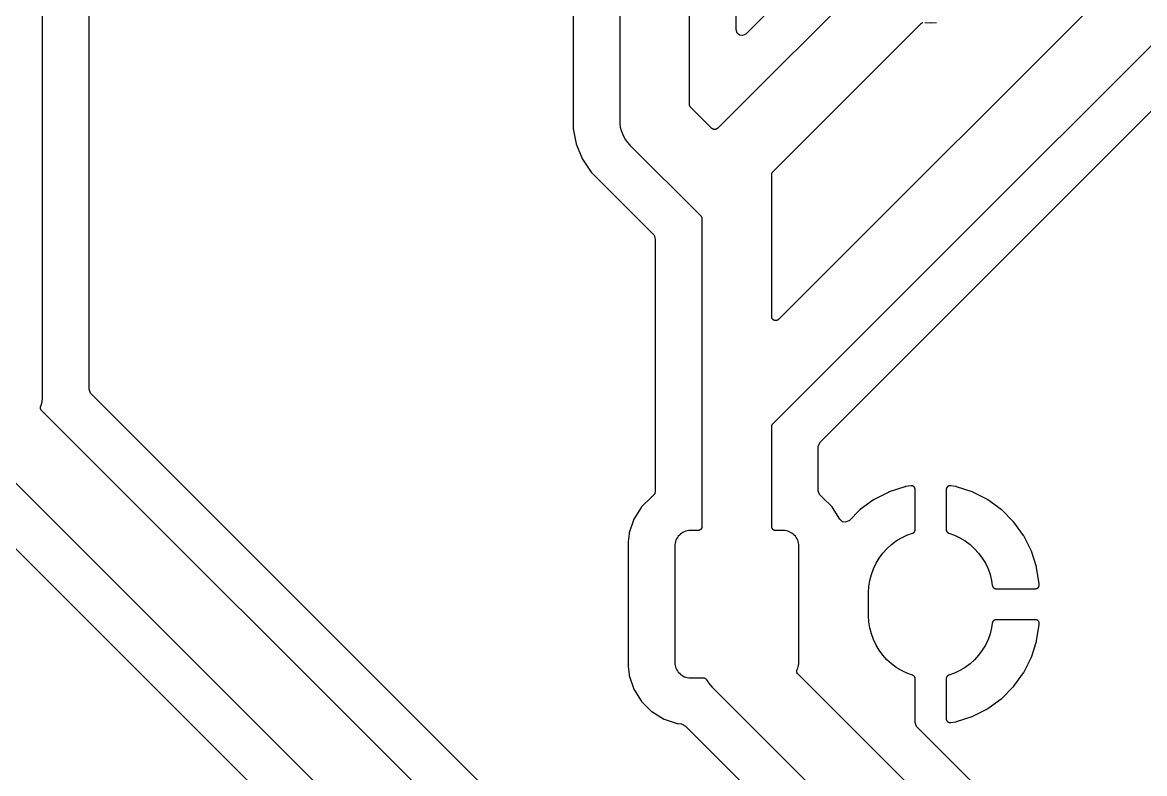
# Model space of a CAD drawing. Header units: metres. Extents: x 46.2 to 140.4, y -137.6 to -43.4.
# Drawn here: x 101.59 to 116.06, y -105.48 to -95.8 of the extents above; entities that cross this region are included whole.
import ezdxf

# ---------------------------------------------------------------- set-up
doc = ezdxf.new("R2010")
doc.units = ezdxf.units.M

msp = doc.modelspace()

# ---------------------------------------------------------------- linework, layer by layer
for points in [[(112.072, -111.035), (101.836, -100.8), (101.836, -100.799), (101.835, -100.798), (101.834, -100.797), (101.833, -100.796), (101.832, -100.795), (101.832, -100.794), (101.831, -100.793), (101.83, -100.792), (101.83, -100.791), (101.829, -100.79), (101.828, -100.789), (101.828, -100.788), (101.827, -100.787), (101.827, -100.786), (101.826, -100.785), (101.826, -100.784), (101.825, -100.782), (101.825, -100.781), (101.824, -100.78), (101.824, -100.779), (101.824, -100.778), (101.823, -100.777), (101.823, -100.775), (101.823, -100.774), (101.823, -100.773), (101.822, -100.772), (101.822, -100.771), (101.822, -100.769), (101.822, -100.768), (101.822, -100.767), (101.822, -100.766), (101.822, -100.764), (101.822, -100.763), (101.822, -100.762), (101.822, -100.76), (101.822, -100.759), (101.822, -100.758), (101.822, -100.757), (101.823, -100.756), (101.823, -100.755), (101.823, -100.754), (101.823, -100.752), (101.824, -100.751), (101.824, -100.75), (101.824, -100.749), (101.825, -100.748), (101.831, -100.731), (101.842, -100.688), (101.848, -100.644), (101.85, -100.599), (101.85, -85.201)], [(112.308, -110.423), (102.474, -100.588), (102.465, -100.578), (102.451, -100.527), (102.451, -85.101)], [(114.422, -107.035), (111.587, -104.2), (111.586, -104.199), (111.585, -104.198), (111.584, -104.197), (111.583, -104.196), (111.583, -104.195), (111.582, -104.194), (111.581, -104.193), (111.58, -104.192), (111.58, -104.191), (111.579, -104.19), (111.579, -104.189), (111.578, -104.188), (111.577, -104.187), (111.577, -104.186), (111.576, -104.185), (111.576, -104.184), (111.575, -104.183), (111.575, -104.181), (111.575, -104.18), (111.574, -104.179), (111.574, -104.178), (111.574, -104.177), (111.573, -104.176), (111.573, -104.174), (111.573, -104.173), (111.573, -104.172), (111.572, -104.171), (111.572, -104.169), (111.572, -104.168), (111.572, -104.167), (111.572, -104.166), (111.572, -104.165), (111.572, -104.163), (111.572, -104.162), (111.572, -104.161), (111.572, -104.16), (111.572, -104.159), (111.573, -104.157), (111.573, -104.156), (111.573, -104.155), (111.573, -104.154), (111.573, -104.153), (111.574, -104.152), (111.574, -104.151), (111.574, -104.15), (111.575, -104.148), (111.575, -104.147), (111.576, -104.146), (111.576, -104.144), (111.577, -104.143), (111.585, -104.127), (111.591, -104.108), (111.596, -104.089), (111.599, -104.07), (111.6, -104.049), (111.6, -102.551), (111.599, -102.53), (111.596, -102.511), (111.591, -102.492), (111.585, -102.473), (111.576, -102.456), (111.566, -102.439), (111.555, -102.423), (111.541, -102.409), (111.527, -102.395), (111.511, -102.384), (111.494, -102.374), (111.477, -102.365), (111.458, -102.359), (111.439, -102.354), (111.42, -102.351), (111.399, -102.35), (111.3, -102.35), (111.299, -102.35), (111.298, -102.35), (111.297, -102.35), (111.295, -102.35), (111.294, -102.35), (111.293, -102.349), (111.292, -102.349), (111.29, -102.349), (111.289, -102.349), (111.288, -102.349), (111.287, -102.348), (111.286, -102.348), (111.285, -102.347), (111.283, -102.347), (111.282, -102.347), (111.281, -102.346), (111.28, -102.346), (111.279, -102.345), (111.278, -102.345), (111.277, -102.344), (111.276, -102.344), (111.275, -102.343), (111.274, -102.342), (111.272, -102.342), (111.271, -102.341), (111.27, -102.34), (111.269, -102.339), (111.269, -102.339), (111.268, -102.338), (111.267, -102.337), (111.266, -102.336), (111.265, -102.335), (111.264, -102.334), (111.263, -102.334), (111.262, -102.333), (111.262, -102.332), (111.261, -102.331), (111.26, -102.33), (111.259, -102.329), (111.259, -102.328), (111.258, -102.327), (111.257, -102.326), (111.257, -102.325), (111.256, -102.324), (111.256, -102.322), (111.255, -102.321), (111.255, -102.32), (111.254, -102.319), (111.254, -102.318), (111.253, -102.317), (111.253, -102.316), (111.252, -102.315), (111.252, -102.313), (111.252, -102.312), (111.251, -102.311), (111.251, -102.31), (111.251, -102.309), (111.251, -102.307), (111.251, -102.306), (111.25, -102.305), (111.25, -102.304), (111.25, -102.302), (111.25, -102.301), (111.25, -102.3), (111.25, -101.007), (111.25, -101.006), (111.25, -101.005), (111.25, -101.004), (111.25, -101.002), (111.251, -101.001), (111.251, -101), (111.251, -100.999), (111.251, -100.997), (111.251, -100.996), (111.252, -100.995), (111.252, -100.994), (111.252, -100.993), (111.253, -100.992), (111.253, -100.99), (111.254, -100.989), (111.254, -100.988), (111.255, -100.987), (111.255, -100.986), (111.256, -100.985), (111.256, -100.984), (111.257, -100.983), (111.257, -100.982), (111.258, -100.98), (111.259, -100.979), (111.259, -100.978), (111.26, -100.977), (111.261, -100.976), (111.262, -100.975), (111.262, -100.975), (111.263, -100.974), (111.264, -100.973), (111.265, -100.972), (118.648, -93.589)], [(109.29, -94.26), (109.29, -97.059), (109.292, -97.104), (109.298, -97.148), (109.309, -97.191), (109.324, -97.232), (109.343, -97.272), (109.366, -97.31), (109.392, -97.346), (109.422, -97.379), (110.335, -98.292), (110.336, -98.293), (110.337, -98.294), (110.338, -98.295), (110.338, -98.295), (110.339, -98.296), (110.34, -98.297), (110.341, -98.298), (110.341, -98.299), (110.342, -98.3), (110.343, -98.302), (110.343, -98.303), (110.344, -98.304), (110.344, -98.305), (110.345, -98.306), (110.345, -98.307), (110.346, -98.308), (110.346, -98.309), (110.347, -98.31), (110.347, -98.312), (110.348, -98.313), (110.348, -98.314), (110.348, -98.315), (110.349, -98.316), (110.349, -98.317), (110.349, -98.319), (110.349, -98.32), (110.349, -98.321), (110.35, -98.322), (110.35, -98.324), (110.35, -98.325), (110.35, -98.326), (110.35, -98.327), (110.35, -102.3), (110.35, -102.301), (110.35, -102.302), (110.35, -102.304), (110.35, -102.305), (110.349, -102.306), (110.349, -102.307), (110.349, -102.309), (110.349, -102.31), (110.349, -102.311), (110.348, -102.312), (110.348, -102.313), (110.348, -102.315), (110.347, -102.316), (110.347, -102.317), (110.346, -102.318), (110.346, -102.319), (110.345, -102.32), (110.345, -102.321), (110.344, -102.322), (110.344, -102.324), (110.343, -102.325), (110.343, -102.326), (110.342, -102.327), (110.341, -102.328), (110.341, -102.329), (110.34, -102.33), (110.339, -102.331), (110.338, -102.332), (110.338, -102.333), (110.337, -102.334), (110.336, -102.334), (110.335, -102.335), (110.334, -102.336), (110.333, -102.337), (110.332, -102.338), (110.331, -102.339), (110.331, -102.339), (110.33, -102.34), (110.329, -102.341), (110.328, -102.342), (110.326, -102.342), (110.325, -102.343), (110.324, -102.344), (110.323, -102.344), (110.322, -102.345), (110.321, -102.345), (110.32, -102.346), (110.319, -102.346), (110.318, -102.347), (110.317, -102.347), (110.315, -102.347), (110.314, -102.348), (110.313, -102.348), (110.312, -102.349), (110.311, -102.349), (110.31, -102.349), (110.308, -102.349), (110.307, -102.349), (110.306, -102.35), (110.305, -102.35), (110.303, -102.35), (110.302, -102.35), (110.301, -102.35), (110.3, -102.35), (110.201, -102.35), (110.18, -102.351), (110.161, -102.354), (110.142, -102.359), (110.123, -102.365), (110.106, -102.374), (110.089, -102.384), (110.073, -102.395), (110.059, -102.409), (110.045, -102.423), (110.034, -102.439), (110.024, -102.456), (110.015, -102.473), (110.009, -102.492), (110.004, -102.511), (110.001, -102.53), (110, -102.551), (110, -104.049), (110.001, -104.07), (110.004, -104.089), (110.009, -104.108), (110.015, -104.127), (110.024, -104.144), (110.034, -104.161), (110.045, -104.177), (110.059, -104.191), (110.073, -104.205), (110.089, -104.216), (110.106, -104.226), (110.123, -104.235), (110.142, -104.241), (110.161, -104.246), (110.18, -104.249), (110.201, -104.25), (110.367, -104.25), (110.368, -104.25), (110.37, -104.25), (110.371, -104.25), (110.372, -104.25), (110.373, -104.25), (110.374, -104.25), (110.375, -104.251), (110.377, -104.251), (110.378, -104.251), (110.379, -104.251), (110.38, -104.252), (110.381, -104.252), (110.382, -104.252), (110.383, -104.253), (110.385, -104.253), (110.386, -104.253), (110.387, -104.254), (110.388, -104.254), (110.389, -104.255), (110.39, -104.255), (110.391, -104.256), (110.392, -104.256), (110.393, -104.257), (110.394, -104.258), (110.395, -104.258), (110.396, -104.259), (110.397, -104.26), (110.398, -104.26), (110.399, -104.261), (110.4, -104.262), (110.401, -104.263), (110.401, -104.263), (110.402, -104.264), (110.403, -104.265), (110.404, -104.266), (110.405, -104.267), (110.405, -104.268), (110.406, -104.269), (110.407, -104.269), (110.408, -104.27), (110.408, -104.271), (110.409, -104.272), (110.41, -104.273), (110.41, -104.274), (110.426, -104.3), (110.452, -104.336), (110.482, -104.369), (113.931, -107.818)], [(112.541, -95.173), (110.55, -97.163), (110.549, -97.164), (110.549, -97.165), (110.548, -97.165), (110.547, -97.166), (110.546, -97.167), (110.545, -97.168), (110.544, -97.168), (110.543, -97.169), (110.542, -97.17), (110.541, -97.17), (110.54, -97.171), (110.539, -97.172), (110.537, -97.172), (110.536, -97.173), (110.535, -97.173), (110.534, -97.174), (110.533, -97.174), (110.532, -97.175), (110.531, -97.175), (110.53, -97.175), (110.528, -97.176), (110.527, -97.176), (110.526, -97.176), (110.525, -97.177), (110.524, -97.177), (110.522, -97.177), (110.521, -97.177), (110.52, -97.177), (110.519, -97.177), (110.517, -97.177), (110.516, -97.178), (110.515, -97.178), (110.514, -97.178), (110.513, -97.177), (110.511, -97.177), (110.51, -97.177), (110.509, -97.177), (110.508, -97.177), (110.506, -97.177), (110.505, -97.177), (110.504, -97.176), (110.503, -97.176), (110.502, -97.176), (110.5, -97.175), (110.499, -97.175), (110.498, -97.175), (110.497, -97.174), (110.496, -97.174), (110.495, -97.173), (110.494, -97.173), (110.493, -97.172), (110.491, -97.172), (110.49, -97.171), (110.489, -97.17), (110.488, -97.17), (110.487, -97.169), (110.486, -97.168), (110.485, -97.168), (110.484, -97.167), (110.483, -97.166), (110.482, -97.165), (110.481, -97.165), (110.481, -97.164), (110.48, -97.163), (110.205, -96.888), (110.204, -96.887), (110.203, -96.886), (110.202, -96.885), (110.202, -96.885), (110.201, -96.884), (110.2, -96.883), (110.199, -96.882), (110.199, -96.881), (110.198, -96.88), (110.197, -96.878), (110.197, -96.877), (110.196, -96.876), (110.196, -96.875), (110.195, -96.874), (110.195, -96.873), (110.194, -96.872), (110.194, -96.871), (110.193, -96.87), (110.193, -96.868), (110.192, -96.867), (110.192, -96.866), (110.192, -96.865), (110.191, -96.864), (110.191, -96.863), (110.191, -96.861), (110.191, -96.86), (110.191, -96.859), (110.19, -96.858), (110.19, -96.856), (110.19, -96.855), (110.19, -96.854), (110.19, -96.853), (110.19, -94.26)], [(108.689, -94.679), (108.689, -97.159), (108.69, -97.16), (108.69, -97.161), (108.69, -97.162), (108.69, -97.163), (108.69, -97.165), (108.69, -97.166), (108.69, -97.167), (108.69, -97.168), (108.729, -97.362), (108.729, -97.363), (108.729, -97.364), (108.73, -97.365), (108.73, -97.366), (108.73, -97.368), (108.731, -97.369), (108.731, -97.37), (108.732, -97.371), (108.732, -97.371), (108.732, -97.371), (108.732, -97.371), (108.732, -97.371), (108.733, -97.375), (108.733, -97.375), (108.807, -97.553), (108.808, -97.554), (108.808, -97.555), (108.809, -97.556), (108.809, -97.557), (108.81, -97.559), (108.81, -97.56), (108.811, -97.561), (108.812, -97.562), (108.845, -97.611), (108.921, -97.726), (108.922, -97.727), (108.923, -97.728), (108.923, -97.729), (108.924, -97.73), (108.925, -97.73), (108.926, -97.731), (108.927, -97.732), (108.928, -97.733), (109.333, -98.139), (109.726, -98.532), (109.735, -98.542), (109.749, -98.593), (109.749, -101.84), (109.741, -101.876), (109.708, -101.913), (109.705, -101.915), (109.704, -101.916), (109.703, -101.916), (109.702, -101.917), (109.701, -101.918), (109.7, -101.918), (109.699, -101.919), (109.698, -101.92), (109.697, -101.921), (109.696, -101.922), (109.696, -101.922), (109.572, -102.046), (109.571, -102.047), (109.57, -102.048), (109.569, -102.049), (109.568, -102.05), (109.568, -102.051), (109.567, -102.052), (109.566, -102.053), (109.566, -102.054), (109.565, -102.055), (109.473, -102.204), (109.472, -102.205), (109.471, -102.206), (109.471, -102.207), (109.47, -102.208), (109.47, -102.209), (109.469, -102.211), (109.469, -102.212), (109.469, -102.213), (109.468, -102.214), (109.468, -102.215), (109.468, -102.215), (109.468, -102.215), (109.413, -102.381), (109.412, -102.383), (109.412, -102.384), (109.411, -102.385), (109.411, -102.387), (109.411, -102.388), (109.411, -102.389), (109.41, -102.391), (109.41, -102.392), (109.4, -102.495), (109.4, -102.496), (109.4, -102.497), (109.4, -102.499), (109.399, -102.5), (109.399, -104.1), (109.4, -104.101), (109.4, -104.103), (109.4, -104.104), (109.4, -104.105), (109.41, -104.208), (109.41, -104.209), (109.411, -104.211), (109.411, -104.212), (109.411, -104.213), (109.411, -104.215), (109.412, -104.216), (109.412, -104.217), (109.413, -104.219), (109.468, -104.385), (109.468, -104.385), (109.468, -104.386), (109.469, -104.387), (109.469, -104.388), (109.469, -104.389), (109.47, -104.391), (109.47, -104.392), (109.471, -104.393), (109.471, -104.394), (109.472, -104.395), (109.473, -104.396), (109.565, -104.545), (109.566, -104.546), (109.566, -104.547), (109.567, -104.548), (109.568, -104.549), (109.568, -104.55), (109.569, -104.551), (109.57, -104.552), (109.571, -104.553), (109.572, -104.554), (109.696, -104.678), (109.697, -104.679), (109.698, -104.68), (109.699, -104.681), (109.7, -104.682), (109.701, -104.682), (109.702, -104.683), (109.703, -104.684), (109.704, -104.684), (109.705, -104.685), (109.854, -104.777), (109.855, -104.778), (109.856, -104.779), (109.857, -104.779), (109.858, -104.78), (109.859, -104.78), (109.861, -104.781), (109.862, -104.781), (109.863, -104.781), (109.864, -104.782), (109.865, -104.782), (109.865, -104.782), (109.865, -104.782), (110.031, -104.837), (110.033, -104.838), (110.034, -104.838), (110.035, -104.839), (110.037, -104.839), (110.038, -104.839), (110.039, -104.839), (110.041, -104.84), (110.042, -104.84), (110.084, -104.844), (110.087, -104.845), (110.111, -104.857), (110.122, -104.863), (110.122, -104.863), (110.135, -104.87), (113.43, -108.166)], [(111.933, -94.932), (110.918, -95.947), (110.875, -95.966), (110.835, -95.961), (110.804, -95.934), (110.791, -95.888), (110.791, -94.675)], [(115.975, -94.988), (111.336, -99.628), (111.335, -99.629), (111.334, -99.629), (111.333, -99.63), (111.332, -99.631), (111.331, -99.632), (111.33, -99.632), (111.329, -99.633), (111.328, -99.634), (111.327, -99.635), (111.326, -99.635), (111.325, -99.636), (111.324, -99.636), (111.323, -99.637), (111.322, -99.637), (111.321, -99.638), (111.319, -99.638), (111.318, -99.639), (111.317, -99.639), (111.316, -99.64), (111.315, -99.64), (111.314, -99.64), (111.312, -99.641), (111.311, -99.641), (111.31, -99.641), (111.309, -99.642), (111.308, -99.642), (111.306, -99.642), (111.305, -99.642), (111.304, -99.642), (111.303, -99.642), (111.301, -99.642), (111.3, -99.642), (111.299, -99.642), (111.298, -99.642), (111.297, -99.642), (111.295, -99.642), (111.294, -99.642), (111.293, -99.642), (111.292, -99.642), (111.29, -99.641), (111.289, -99.641), (111.288, -99.641), (111.287, -99.64), (111.286, -99.64), (111.285, -99.64), (111.283, -99.639), (111.282, -99.639), (111.281, -99.638), (111.28, -99.638), (111.279, -99.637), (111.278, -99.637), (111.277, -99.636), (111.276, -99.636), (111.275, -99.635), (111.274, -99.635), (111.272, -99.634), (111.271, -99.633), (111.27, -99.632), (111.269, -99.632), (111.269, -99.631), (111.268, -99.63), (111.267, -99.629), (111.266, -99.629), (111.265, -99.628), (111.264, -99.627), (111.263, -99.626), (111.262, -99.625), (111.262, -99.624), (111.261, -99.623), (111.26, -99.622), (111.259, -99.621), (111.259, -99.62), (111.258, -99.619), (111.257, -99.618), (111.257, -99.617), (111.256, -99.616), (111.256, -99.615), (111.255, -99.614), (111.255, -99.613), (111.254, -99.611), (111.254, -99.61), (111.253, -99.609), (111.253, -99.608), (111.252, -99.607), (111.252, -99.606), (111.252, -99.604), (111.251, -99.603), (111.251, -99.602), (111.251, -99.601), (111.251, -99.6), (111.251, -99.598), (111.25, -99.597), (111.25, -99.596), (111.25, -99.595), (111.25, -99.594), (111.25, -99.592), (111.25, -97.757), (111.25, -97.756), (111.25, -97.755), (111.25, -97.754), (111.25, -97.752), (111.251, -97.751), (111.251, -97.75), (111.251, -97.749), (111.251, -97.747), (111.251, -97.746), (111.252, -97.745), (111.252, -97.744), (111.252, -97.743), (111.253, -97.742), (111.253, -97.74), (111.254, -97.739), (111.254, -97.738), (111.255, -97.737), (111.255, -97.736), (111.256, -97.735), (111.256, -97.734), (111.257, -97.733), (111.257, -97.732), (111.258, -97.73), (111.259, -97.729), (111.259, -97.728), (111.26, -97.727), (111.261, -97.726), (111.262, -97.725), (111.262, -97.725), (111.263, -97.724), (111.264, -97.723), (111.265, -97.722), (113.177, -95.809), (113.178, -95.809), (113.179, -95.808), (113.18, -95.807), (113.181, -95.806), (113.182, -95.805), (113.183, -95.805), (113.184, -95.804), (113.185, -95.803), (113.186, -95.803), (113.187, -95.802), (113.188, -95.801), (113.189, -95.801), (113.19, -95.8), (113.191, -95.8), (113.192, -95.799), (113.194, -95.799), (113.195, -95.798), (113.196, -95.798), (113.197, -95.797), (113.198, -95.797), (113.199, -95.797), (113.2, -95.796)], [(113.226, -95.796), (113.3, -95.8), (113.374, -95.796)], [(114.658, -106.423), (113.124, -104.888), (113.115, -104.877), (113.1, -104.827), (113.1, -104.262), (113.1, -104.261), (113.1, -104.26), (113.1, -104.259), (113.1, -104.257), (113.1, -104.256), (113.099, -104.255), (113.099, -104.254), (113.099, -104.252), (113.099, -104.251), (113.099, -104.25), (113.098, -104.249), (113.098, -104.248), (113.097, -104.247), (113.097, -104.245), (113.097, -104.244), (113.096, -104.243), (113.096, -104.242), (113.095, -104.241), (113.095, -104.24), (113.094, -104.239), (113.094, -104.238), (113.093, -104.237), (113.092, -104.235), (113.092, -104.234), (113.091, -104.233), (113.09, -104.232), (113.089, -104.231), (113.089, -104.231), (113.088, -104.23), (113.087, -104.229), (113.086, -104.228), (113.085, -104.227), (113.084, -104.226), (113.084, -104.225), (113.083, -104.224), (113.082, -104.224), (113.081, -104.223), (113.08, -104.222), (113.079, -104.221), (113.078, -104.221), (113.077, -104.22), (113.076, -104.219), (113.075, -104.219), (113.074, -104.218), (113.072, -104.218), (113.071, -104.217), (113.07, -104.217), (113.069, -104.216), (113.068, -104.216), (113.067, -104.215), (113.067, -104.215), (112.994, -104.189), (112.923, -104.155), (112.856, -104.115), (112.793, -104.068), (112.734, -104.016), (112.682, -103.957), (112.635, -103.894), (112.595, -103.827), (112.561, -103.756), (112.535, -103.682), (112.515, -103.606), (112.504, -103.528), (112.5, -103.449), (112.5, -103.151), (112.504, -103.072), (112.515, -102.994), (112.535, -102.918), (112.561, -102.844), (112.595, -102.773), (112.635, -102.706), (112.682, -102.643), (112.734, -102.584), (112.793, -102.532), (112.856, -102.485), (112.923, -102.445), (112.994, -102.411), (113.067, -102.385), (113.068, -102.384), (113.069, -102.384), (113.07, -102.383), (113.071, -102.383), (113.072, -102.382), (113.074, -102.382), (113.075, -102.381), (113.076, -102.381), (113.077, -102.38), (113.078, -102.379), (113.079, -102.379), (113.08, -102.378), (113.081, -102.377), (113.082, -102.376), (113.083, -102.376), (113.084, -102.375), (113.084, -102.374), (113.085, -102.373), (113.086, -102.372), (113.087, -102.371), (113.088, -102.37), (113.089, -102.369), (113.089, -102.369), (113.09, -102.368), (113.091, -102.367), (113.092, -102.366), (113.092, -102.365), (113.093, -102.363), (113.094, -102.362), (113.094, -102.361), (113.095, -102.36), (113.095, -102.359), (113.096, -102.358), (113.096, -102.357), (113.097, -102.356), (113.097, -102.355), (113.097, -102.353), (113.098, -102.352), (113.098, -102.351), (113.099, -102.35), (113.099, -102.349), (113.099, -102.348), (113.099, -102.346), (113.099, -102.345), (113.1, -102.344), (113.1, -102.343), (113.1, -102.341), (113.1, -102.34), (113.1, -102.339), (113.1, -102.338), (113.1, -101.823), (113.1, -101.822), (113.1, -101.82), (113.1, -101.819), (113.1, -101.818), (113.1, -101.817), (113.099, -101.815), (113.099, -101.814), (113.099, -101.813), (113.099, -101.812), (113.099, -101.811), (113.098, -101.809), (113.098, -101.808), (113.097, -101.807), (113.097, -101.806), (113.097, -101.805), (113.096, -101.804), (113.096, -101.803), (113.095, -101.801), (113.095, -101.8), (113.094, -101.799), (113.094, -101.798), (113.093, -101.797), (113.092, -101.796), (113.092, -101.795), (113.091, -101.794), (113.09, -101.793), (113.089, -101.792), (113.089, -101.791), (113.088, -101.79), (113.087, -101.789), (113.086, -101.788), (113.085, -101.787), (113.084, -101.787), (113.084, -101.786), (113.083, -101.785), (113.082, -101.784), (113.081, -101.783), (113.08, -101.783), (113.079, -101.782), (113.078, -101.781), (113.077, -101.781), (113.076, -101.78), (113.075, -101.779), (113.074, -101.779), (113.072, -101.778), (113.071, -101.778), (113.07, -101.777), (113.069, -101.777), (113.068, -101.776), (113.067, -101.776), (113.066, -101.775), (113.065, -101.775), (113.063, -101.775), (113.062, -101.774), (113.061, -101.774), (113.06, -101.774), (113.059, -101.774), (113.057, -101.773), (113.056, -101.773), (113.055, -101.773), (113.054, -101.773), (113.052, -101.773), (113.051, -101.773), (113.05, -101.773), (113.049, -101.773), (113.048, -101.773), (113.047, -101.773), (113.045, -101.773), (113.044, -101.773), (113.043, -101.773), (113.042, -101.773), (112.976, -101.784), (112.975, -101.784), (112.974, -101.784), (112.973, -101.784), (112.972, -101.785), (112.97, -101.785), (112.969, -101.785), (112.968, -101.786), (112.766, -101.851), (112.765, -101.852), (112.764, -101.852), (112.763, -101.852), (112.762, -101.853), (112.761, -101.853), (112.76, -101.854), (112.759, -101.854), (112.57, -101.951), (112.569, -101.951), (112.567, -101.952), (112.566, -101.953), (112.565, -101.953), (112.564, -101.954), (112.563, -101.955), (112.391, -102.08), (112.39, -102.081), (112.389, -102.081), (112.389, -102.081), (112.388, -102.082), (112.387, -102.083), (112.386, -102.084), (112.385, -102.085), (112.247, -102.223), (112.246, -102.224), (112.203, -102.243), (112.163, -102.236), (112.127, -102.204), (112.035, -102.055), (112.034, -102.054), (112.034, -102.053), (112.033, -102.052), (112.032, -102.051), (112.032, -102.05), (112.031, -102.049), (112.03, -102.048), (112.029, -102.047), (112.028, -102.046), (111.904, -101.922), (111.903, -101.921), (111.902, -101.92), (111.901, -101.919), (111.9, -101.918), (111.899, -101.918), (111.898, -101.917), (111.897, -101.916), (111.896, -101.916), (111.895, -101.915), (111.89, -101.912), (111.864, -101.887), (111.851, -101.839), (111.851, -101.268), (111.852, -101.255), (111.877, -101.208), (117.106, -95.98)], [(101.235, -101.472), (111.581, -111.818)], [(113.533, -102.385), (113.606, -102.411), (113.677, -102.445), (113.744, -102.485), (113.807, -102.532), (113.866, -102.584), (113.918, -102.643), (113.965, -102.706), (114.005, -102.773), (114.039, -102.844), (114.065, -102.918), (114.085, -102.994), (114.094, -103.057), (114.094, -103.059), (114.094, -103.06), (114.095, -103.061), (114.095, -103.062), (114.095, -103.063), (114.096, -103.065), (114.096, -103.066), (114.096, -103.067), (114.097, -103.068), (114.097, -103.069), (114.098, -103.07), (114.098, -103.071), (114.099, -103.072), (114.099, -103.074), (114.1, -103.075), (114.101, -103.076), (114.101, -103.077), (114.102, -103.078), (114.103, -103.079), (114.103, -103.08), (114.104, -103.081), (114.105, -103.082), (114.106, -103.083), (114.106, -103.084), (114.107, -103.084), (114.108, -103.085), (114.109, -103.086), (114.11, -103.087), (114.111, -103.088), (114.112, -103.089), (114.113, -103.089), (114.114, -103.09), (114.115, -103.091), (114.116, -103.092), (114.117, -103.092), (114.118, -103.093), (114.119, -103.094), (114.12, -103.094), (114.121, -103.095), (114.122, -103.095), (114.123, -103.096), (114.124, -103.096), (114.125, -103.097), (114.127, -103.097), (114.128, -103.097), (114.129, -103.098), (114.13, -103.098), (114.131, -103.099), (114.132, -103.099), (114.134, -103.099), (114.135, -103.099), (114.136, -103.099), (114.137, -103.1), (114.139, -103.1), (114.14, -103.1), (114.141, -103.1), (114.142, -103.1), (114.143, -103.1), (114.65, -103.1), (114.651, -103.1), (114.652, -103.1), (114.654, -103.1), (114.655, -103.1), (114.656, -103.1), (114.657, -103.099), (114.659, -103.099), (114.66, -103.099), (114.661, -103.099), (114.662, -103.099), (114.663, -103.098), (114.665, -103.098), (114.666, -103.097), (114.667, -103.097), (114.668, -103.097), (114.669, -103.096), (114.67, -103.096), (114.671, -103.095), (114.672, -103.095), (114.674, -103.094), (114.675, -103.094), (114.676, -103.093), (114.677, -103.092), (114.678, -103.092), (114.679, -103.091), (114.68, -103.09), (114.681, -103.089), (114.682, -103.089), (114.683, -103.088), (114.684, -103.087), (114.684, -103.086), (114.685, -103.085), (114.686, -103.084), (114.687, -103.084), (114.688, -103.083), (114.689, -103.082), (114.689, -103.081), (114.69, -103.08), (114.691, -103.079), (114.692, -103.078), (114.692, -103.077), (114.693, -103.076), (114.694, -103.075), (114.694, -103.074), (114.695, -103.072), (114.695, -103.071), (114.696, -103.07), (114.696, -103.069), (114.697, -103.068), (114.697, -103.067), (114.697, -103.066), (114.698, -103.065), (114.698, -103.063), (114.699, -103.062), (114.699, -103.061), (114.699, -103.06), (114.699, -103.059), (114.699, -103.057), (114.7, -103.056), (114.7, -103.055), (114.7, -103.054), (114.7, -103.052), (114.7, -103.051), (114.7, -103.05), (114.7, -103.044), (114.7, -103.043), (114.7, -103.042), (114.7, -103.04), (114.7, -103.039), (114.7, -103.038), (114.7, -103.037), (114.699, -103.036), (114.666, -102.826), (114.666, -102.825), (114.666, -102.823), (114.665, -102.822), (114.665, -102.821), (114.665, -102.82), (114.664, -102.818), (114.599, -102.616), (114.598, -102.615), (114.598, -102.614), (114.598, -102.613), (114.597, -102.612), (114.597, -102.611), (114.596, -102.61), (114.596, -102.609), (114.499, -102.42), (114.499, -102.42), (114.499, -102.42), (114.499, -102.42), (114.499, -102.42), (114.499, -102.419), (114.498, -102.417), (114.497, -102.416), (114.497, -102.415), (114.496, -102.414), (114.495, -102.413), (114.37, -102.241), (114.369, -102.24), (114.369, -102.239), (114.369, -102.239), (114.368, -102.238), (114.367, -102.237), (114.366, -102.236), (114.365, -102.235), (114.215, -102.085), (114.214, -102.084), (114.213, -102.083), (114.212, -102.082), (114.211, -102.081), (114.211, -102.081), (114.21, -102.081), (114.209, -102.08), (114.037, -101.955), (114.036, -101.954), (114.035, -101.953), (114.034, -101.953), (114.033, -101.952), (114.031, -101.951), (114.03, -101.951), (114.03, -101.951), (114.03, -101.951), (114.03, -101.951), (114.03, -101.951), (113.841, -101.854), (113.84, -101.854), (113.839, -101.853), (113.838, -101.853), (113.837, -101.852), (113.836, -101.852), (113.835, -101.852), (113.834, -101.851), (113.632, -101.786), (113.631, -101.785), (113.63, -101.785), (113.628, -101.785), (113.627, -101.784), (113.626, -101.784), (113.625, -101.784), (113.624, -101.784), (113.558, -101.773), (113.557, -101.773), (113.556, -101.773), (113.555, -101.773), (113.553, -101.773), (113.552, -101.773), (113.551, -101.773), (113.55, -101.773), (113.55, -101.773), (113.549, -101.773), (113.548, -101.773), (113.546, -101.773), (113.545, -101.773), (113.544, -101.773), (113.543, -101.773), (113.541, -101.774), (113.54, -101.774), (113.539, -101.774), (113.538, -101.774), (113.537, -101.775), (113.535, -101.775), (113.534, -101.775), (113.533, -101.776), (113.532, -101.776), (113.531, -101.777), (113.53, -101.777), (113.529, -101.778), (113.528, -101.778), (113.526, -101.779), (113.525, -101.779), (113.524, -101.78), (113.523, -101.781), (113.522, -101.781), (113.521, -101.782), (113.52, -101.783), (113.519, -101.783), (113.518, -101.784), (113.517, -101.785), (113.516, -101.786), (113.516, -101.787), (113.515, -101.787), (113.514, -101.788), (113.513, -101.789), (113.512, -101.79), (113.511, -101.791), (113.511, -101.792), (113.51, -101.793), (113.509, -101.794), (113.508, -101.795), (113.508, -101.796), (113.507, -101.797), (113.506, -101.798), (113.506, -101.799), (113.505, -101.8), (113.505, -101.801), (113.504, -101.803), (113.504, -101.804), (113.503, -101.805), (113.503, -101.806), (113.503, -101.807), (113.502, -101.808), (113.502, -101.809), (113.501, -101.811), (113.501, -101.812), (113.501, -101.813), (113.501, -101.814), (113.501, -101.815), (113.5, -101.817), (113.5, -101.818), (113.5, -101.819), (113.5, -101.82), (113.5, -101.822), (113.5, -101.823), (113.5, -102.338), (113.5, -102.339), (113.5, -102.34), (113.5, -102.341), (113.5, -102.343), (113.5, -102.344), (113.501, -102.345), (113.501, -102.346), (113.501, -102.348), (113.501, -102.349), (113.501, -102.35), (113.502, -102.351), (113.502, -102.352), (113.503, -102.353), (113.503, -102.355), (113.503, -102.356), (113.504, -102.357), (113.504, -102.358), (113.505, -102.359), (113.505, -102.36), (113.506, -102.361), (113.506, -102.362), (113.507, -102.363), (113.508, -102.365), (113.508, -102.366), (113.509, -102.367), (113.51, -102.368), (113.511, -102.369), (113.511, -102.369), (113.512, -102.37), (113.513, -102.371), (113.514, -102.372), (113.515, -102.373), (113.516, -102.374), (113.516, -102.375), (113.517, -102.376), (113.518, -102.376), (113.519, -102.377), (113.52, -102.378), (113.521, -102.379), (113.522, -102.379), (113.523, -102.38), (113.524, -102.381), (113.525, -102.381), (113.526, -102.382), (113.528, -102.382), (113.529, -102.383), (113.53, -102.383), (113.531, -102.384), (113.532, -102.384), (113.533, -102.385), (113.533, -102.385)], [(101.257, -102.343), (111.08, -112.166)], [(114.085, -103.606), (114.065, -103.682), (114.039, -103.756), (114.005, -103.827), (113.965, -103.894), (113.918, -103.957), (113.866, -104.016), (113.807, -104.068), (113.744, -104.115), (113.677, -104.155), (113.606, -104.189), (113.533, -104.215), (113.532, -104.216), (113.531, -104.216), (113.53, -104.217), (113.529, -104.217), (113.528, -104.218), (113.526, -104.218), (113.525, -104.219), (113.524, -104.219), (113.523, -104.22), (113.522, -104.221), (113.521, -104.221), (113.52, -104.222), (113.519, -104.223), (113.518, -104.224), (113.517, -104.224), (113.516, -104.225), (113.516, -104.226), (113.515, -104.227), (113.514, -104.228), (113.513, -104.229), (113.512, -104.23), (113.511, -104.231), (113.511, -104.231), (113.51, -104.232), (113.509, -104.233), (113.508, -104.234), (113.508, -104.235), (113.507, -104.237), (113.506, -104.238), (113.506, -104.239), (113.505, -104.24), (113.505, -104.241), (113.504, -104.242), (113.504, -104.243), (113.503, -104.244), (113.503, -104.245), (113.503, -104.247), (113.502, -104.248), (113.502, -104.249), (113.501, -104.25), (113.501, -104.251), (113.501, -104.252), (113.501, -104.254), (113.501, -104.255), (113.5, -104.256), (113.5, -104.257), (113.5, -104.259), (113.5, -104.26), (113.5, -104.261), (113.5, -104.262), (113.5, -104.777), (113.5, -104.778), (113.5, -104.78), (113.5, -104.781), (113.5, -104.782), (113.5, -104.783), (113.501, -104.785), (113.501, -104.786), (113.501, -104.787), (113.501, -104.788), (113.501, -104.789), (113.502, -104.791), (113.502, -104.792), (113.503, -104.793), (113.503, -104.794), (113.503, -104.795), (113.504, -104.796), (113.504, -104.797), (113.505, -104.799), (113.505, -104.8), (113.506, -104.801), (113.506, -104.802), (113.507, -104.803), (113.508, -104.804), (113.508, -104.805), (113.509, -104.806), (113.51, -104.807), (113.511, -104.808), (113.511, -104.809), (113.512, -104.81), (113.513, -104.811), (113.514, -104.812), (113.515, -104.813), (113.516, -104.813), (113.516, -104.814), (113.517, -104.815), (113.518, -104.816), (113.519, -104.817), (113.52, -104.817), (113.521, -104.818), (113.522, -104.819), (113.523, -104.819), (113.524, -104.82), (113.525, -104.821), (113.526, -104.821), (113.528, -104.822), (113.529, -104.822), (113.53, -104.823), (113.531, -104.823), (113.532, -104.824), (113.533, -104.824), (113.534, -104.825), (113.535, -104.825), (113.537, -104.825), (113.538, -104.826), (113.539, -104.826), (113.54, -104.826), (113.541, -104.826), (113.543, -104.827), (113.544, -104.827), (113.545, -104.827), (113.546, -104.827), (113.548, -104.827), (113.549, -104.827), (113.55, -104.827), (113.551, -104.827), (113.552, -104.827), (113.553, -104.827), (113.555, -104.827), (113.556, -104.827), (113.557, -104.827), (113.558, -104.827), (113.624, -104.816), (113.625, -104.816), (113.626, -104.816), (113.627, -104.816), (113.628, -104.815), (113.63, -104.815), (113.631, -104.815), (113.632, -104.814), (113.834, -104.749), (113.835, -104.748), (113.836, -104.748), (113.837, -104.748), (113.838, -104.747), (113.839, -104.747), (113.84, -104.746), (113.841, -104.746), (114.03, -104.649), (114.031, -104.649), (114.033, -104.648), (114.034, -104.647), (114.035, -104.647), (114.036, -104.646), (114.037, -104.645), (114.209, -104.52), (114.21, -104.519), (114.211, -104.519), (114.211, -104.519), (114.212, -104.518), (114.213, -104.517), (114.214, -104.516), (114.215, -104.515), (114.365, -104.365), (114.366, -104.364), (114.367, -104.363), (114.368, -104.362), (114.369, -104.361), (114.369, -104.361), (114.369, -104.36), (114.37, -104.359), (114.495, -104.187), (114.496, -104.186), (114.497, -104.185), (114.497, -104.184), (114.498, -104.183), (114.499, -104.181), (114.499, -104.18), (114.499, -104.18), (114.499, -104.18), (114.499, -104.18), (114.499, -104.18), (114.596, -103.991), (114.596, -103.99), (114.597, -103.989), (114.597, -103.988), (114.598, -103.987), (114.598, -103.986), (114.598, -103.985), (114.599, -103.984), (114.664, -103.782), (114.665, -103.78), (114.665, -103.779), (114.665, -103.778), (114.666, -103.777), (114.666, -103.775), (114.666, -103.774), (114.666, -103.774), (114.699, -103.564), (114.7, -103.563), (114.7, -103.562), (114.7, -103.561), (114.7, -103.56), (114.7, -103.558), (114.7, -103.557), (114.7, -103.556), (114.7, -103.55), (114.7, -103.549), (114.7, -103.548), (114.7, -103.546), (114.7, -103.545), (114.7, -103.544), (114.699, -103.543), (114.699, -103.541), (114.699, -103.54), (114.699, -103.539), (114.699, -103.538), (114.698, -103.537), (114.698, -103.535), (114.697, -103.534), (114.697, -103.533), (114.697, -103.532), (114.696, -103.531), (114.696, -103.53), (114.695, -103.529), (114.695, -103.528), (114.694, -103.526), (114.694, -103.525), (114.693, -103.524), (114.692, -103.523), (114.692, -103.522), (114.691, -103.521), (114.69, -103.52), (114.689, -103.519), (114.689, -103.518), (114.688, -103.517), (114.687, -103.516), (114.686, -103.516), (114.685, -103.515), (114.684, -103.514), (114.684, -103.513), (114.683, -103.512), (114.682, -103.511), (114.681, -103.511), (114.68, -103.51), (114.679, -103.509), (114.678, -103.508), (114.677, -103.508), (114.676, -103.507), (114.675, -103.506), (114.674, -103.506), (114.672, -103.505), (114.671, -103.505), (114.67, -103.504), (114.669, -103.504), (114.668, -103.503), (114.667, -103.503), (114.666, -103.503), (114.665, -103.502), (114.663, -103.502), (114.662, -103.501), (114.661, -103.501), (114.66, -103.501), (114.659, -103.501), (114.657, -103.501), (114.656, -103.5), (114.655, -103.5), (114.654, -103.5), (114.652, -103.5), (114.651, -103.5), (114.65, -103.5), (114.143, -103.5), (114.142, -103.5), (114.141, -103.5), (114.14, -103.5), (114.139, -103.5), (114.137, -103.5), (114.136, -103.501), (114.135, -103.501), (114.134, -103.501), (114.132, -103.501), (114.131, -103.501), (114.13, -103.502), (114.129, -103.502), (114.128, -103.503), (114.127, -103.503), (114.125, -103.503), (114.124, -103.504), (114.123, -103.504), (114.122, -103.505), (114.121, -103.505), (114.12, -103.506), (114.119, -103.506), (114.118, -103.507), (114.117, -103.508), (114.116, -103.508), (114.115, -103.509), (114.114, -103.51), (114.113, -103.511), (114.112, -103.511), (114.111, -103.512), (114.11, -103.513), (114.109, -103.514), (114.108, -103.515), (114.107, -103.516), (114.106, -103.516), (114.106, -103.517), (114.105, -103.518), (114.104, -103.519), (114.103, -103.52), (114.103, -103.521), (114.102, -103.522), (114.101, -103.523), (114.101, -103.524), (114.1, -103.525), (114.099, -103.526), (114.099, -103.528), (114.098, -103.529), (114.098, -103.53), (114.097, -103.531), (114.097, -103.532), (114.096, -103.533), (114.096, -103.534), (114.096, -103.535), (114.095, -103.537), (114.095, -103.538), (114.095, -103.539), (114.094, -103.54), (114.094, -103.541), (114.094, -103.543), (114.094, -103.543), (114.085, -103.606)]]:
    msp.add_lwpolyline(points)

doc.saveas('drawing.dxf')
